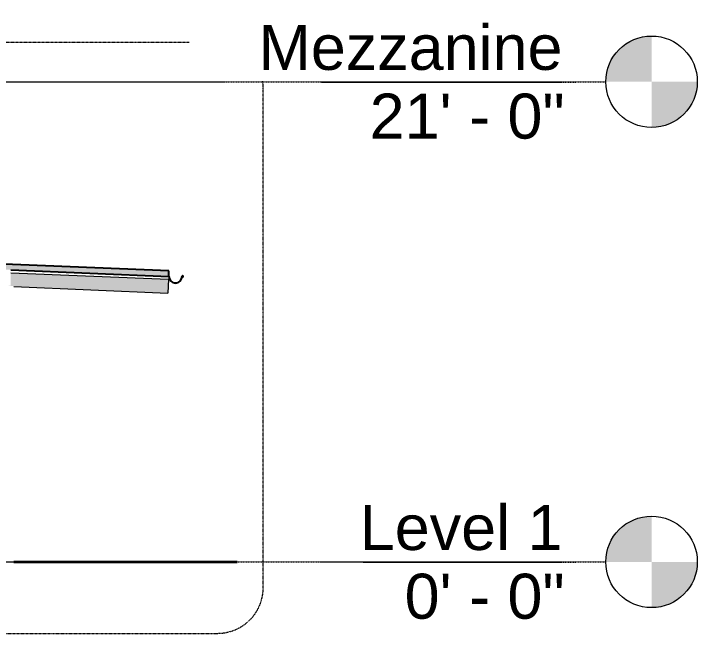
# Model space of a CAD drawing. Header units: inches. Extents: x -27425 to 3657, y -265 to 853.
# Drawn here: x -3491.3 to -3132.7, y -37.5 to 287.7 of the extents above; entities that cross this region are included whole.
import ezdxf

# ---------------------------------------------------------------- set-up
doc = ezdxf.new("R2010")
doc.units = ezdxf.units.IN
doc.header["$MEASUREMENT"] = 0
doc.linetypes.add('Dash Dot 3_16_', pattern=[0.3125, 0.1875, -0.0625, 0, -0.0625])
doc.linetypes.add('Grid Line 1_2_', pattern=[0.875, 0.5, -0.125, 0.125, -0.125])
for name, color, linetype, lineweight in [('A-ANNO-SYMB', 150, 'Continuous', 9), ('A-FLOR-LEVL', 51, 'Continuous', 9), ('A-ROOF', 132, 'Continuous', 9), ('A-ROOF-MCUT', 132, 'Continuous', 25), ('C-TOPO', 7, 'Continuous', 9), ('S-BEAM', 12, 'Continuous', 9)]:
    doc.layers.add(name, color=color, linetype=linetype, lineweight=lineweight)
doc.styles.add('Arial', font='arial.ttf', dxfattribs={"height": 23.60479})

# ---------------------------------------------------------------- blocks, each defined once
blk = doc.blocks.new('Dimension Lumber - 2x8-948138-Section 8')
at = {"layer": 'S-BEAM'}
blk.add_hatch(color=256, dxfattribs=at).paths.add_polyline_path([(-21976.68, 141.1), (-21976.38, 148.34), (-22059.02, 151.78), (-22059.02, 145), (-22060.14, 145), (-22060.14, 144.75), (-22057.52, 144.75), (-22057.52, 144.46), (-22009.43, 142.46)], flags=0)
for p, q in [((-22059.02, 151.78), (-21976.38, 148.34)), ((-21976.38, 148.34), (-21976.68, 141.1)), ((-22057.52, 144.46), (-21976.68, 141.1))]:
    blk.add_line(p, q, dxfattribs=at)
blk = doc.blocks.new('Level - Level Head - Circle-15001-Section 8')
at = {"layer": 'A-FLOR-LEVL'}
h = blk.add_hatch(color=256, dxfattribs=at)
edge = h.paths.add_edge_path(flags=0)
edge.add_line((-21722.96, 0), (-21746.96, 0))
edge.add_arc((-21722.96, 0), 24, 90, 180, ccw=False)
edge.add_line((-21722.96, 24), (-21722.96, 0))
h = blk.add_hatch(color=256, dxfattribs=at)
edge = h.paths.add_edge_path(flags=0)
edge.add_line((-21722.96, -24), (-21722.96, 0))
edge.add_line((-21722.96, 0), (-21698.96, 0))
edge.add_arc((-21722.96, 0), 24, 270, 360, ccw=False)
blk.add_circle((-21722.96, 0), 24, dxfattribs=at)

msp = doc.modelspace()

# ---------------------------------------------------------------- hatches: boundary and pattern name
at = {"layer": 'A-ROOF'}
msp.add_hatch(color=256, dxfattribs=at).paths.add_polyline_path([(-3409.88, 149.84), (-3409.88, 152.71), (-4138.63, 183.08), (-4179.44, 183.08), (-4179.44, 184.78), (-4232.57, 186.99), (-4232.57, 184.11), (-3443.17, 151.22)], flags=0)

# ---------------------------------------------------------------- linework, layer by layer
at = {"layer": 'A-ANNO-SYMB', "linetype": 'Dash Dot 3_16_'}
for p, q in [((-3384.37, 272.63), (-3505.08, 272.63)), ((-3360.37, -13.51), (-3360.37, 248.63)), ((-3505.08, -37.51), (-3384.37, -37.51))]:
    msp.add_line(p, q, dxfattribs=at)
for centre, start, end in [((-3384.37, 248.63), 0, 90), ((-3384.37, -13.51), 270, 360)]:
    msp.add_arc(centre, 24, start, end, dxfattribs=at)
at = {"layer": 'A-ROOF', "lineweight": 25}
for p, q in [((-3409.88, 152.71), (-4138.63, 183.08)), ((-3492.76, 153.29), (-3409.88, 149.84)), ((-3409.88, 149.84), (-3409.88, 152.71))]:
    msp.add_line(p, q, dxfattribs=at)
at = {"layer": 'A-ROOF-MCUT'}
for p, q in [((-3409.82, 149.84), (-3409.88, 149.84)), ((-3402.78, 149.64), (-3402.83, 149.59))]:
    msp.add_line(p, q, dxfattribs=at)
for centre, radius, start, end in [((-3406.38, 149.84), 3.5, 180, 360), ((-3406.38, 149.84), 3.44, 180, 0), ((-3402.64, 149.84), 0.306, 232.159, 180), ((-3402.64, 149.84), 0.243, 234.011, 180)]:
    msp.add_arc(centre, radius, start, end, dxfattribs=at)
at = {"layer": 'C-TOPO', "lineweight": 35}
msp.add_line((-3491.26, 0), (-3374.05, 0), dxfattribs=at)
at = {"layer": 'C-TOPO'}
msp.add_line((-3491.26, 0), (-3374.05, 0), dxfattribs=at)

# ---------------------------------------------------------------- block references
at = {"layer": 'A-FLOR-LEVL'}
for p in [(18566.26, 252), (18566.26, 0)]:
    msp.add_blockref('Level - Level Head - Circle-15001-Section 8', p, dxfattribs=at)
at = {"layer": 'S-BEAM'}
msp.add_blockref('Dimension Lumber - 2x8-948138-Section 8', (18566.26, 0), dxfattribs=at)

# ---------------------------------------------------------------- texts
at = {"layer": 'A-FLOR-LEVL', "insert": (-3203.4, 29.84), "char_height": 23.605, "width": 127.008, "attachment_point": 3, "line_spacing_factor": 0.938532, "style": 'Arial', "bg_fill": 3, "box_fill_scale": 1.25, "bg_fill_color": 0, "bg_fill_transparency": 0}
msp.add_mtext('Level 1', dxfattribs=at)

# ---------------------------------------------------------------- next in the draw order: texts
at = {"layer": 'A-FLOR-LEVL', "char_height": 23.605, "attachment_point": 3, "line_spacing_factor": 0.938532, "style": 'Arial', "bg_fill": 3, "box_fill_scale": 1.25, "bg_fill_color": 0, "bg_fill_transparency": 0}
for s, insert, width in [('Mezzanine', (-3203.4, 281.84), 189.792), ('0\' - 0"', (-3202.23, -6.23), 99.936)]:
    msp.add_mtext(s, dxfattribs=dict(at, insert=insert, width=width))

# ---------------------------------------------------------------- next in the draw order: linework, layer by layer
at = {"layer": 'A-FLOR-LEVL', "linetype": 'Grid Line 1_2_'}
msp.add_line((-7991.07, 0), (-3180.7, 0), dxfattribs=at)

# ---------------------------------------------------------------- next in the draw order: texts
at = {"layer": 'A-FLOR-LEVL', "insert": (-3202.23, 245.77), "char_height": 23.605, "width": 121.824, "attachment_point": 3, "line_spacing_factor": 0.938532, "style": 'Arial', "bg_fill": 3, "box_fill_scale": 1.25, "bg_fill_color": 0, "bg_fill_transparency": 0}
msp.add_mtext('21\' - 0"', dxfattribs=at)

# ---------------------------------------------------------------- next in the draw order: linework, layer by layer
at = {"layer": 'A-FLOR-LEVL', "linetype": 'Grid Line 1_2_'}
msp.add_line((-7991.07, 252), (-3180.7, 252), dxfattribs=at)

doc.saveas('drawing.dxf')
